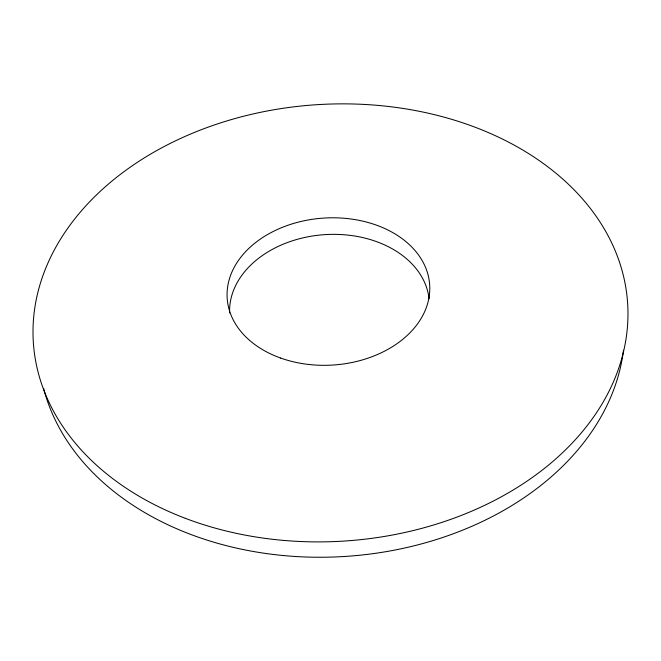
<?xml version="1.0" encoding="UTF-8"?>
<svg xmlns="http://www.w3.org/2000/svg" width="661" height="661" viewBox="0 0 661 661"><rect width="100%" height="100%" fill="white"/><g stroke="black" fill="none" stroke-linecap="round" stroke-linejoin="round"><path stroke-width="0.99" d="M229.598 312.992A100.042 73.495 -3.8 0 1 323.94 234.696A100.042 73.495 -3.8 0 1 429.088 298.714M623.48 350.256A293.467 218.08 -3.8 0 1 345.81 556.397A293.467 218.08 -3.8 0 1 43.626 388.478M185.328 518.323A297.789 218.609 -3.8 0 0 627.95 310.769A297.789 218.609 -3.8 0 0 178.206 139.545A297.789 218.609 -3.8 0 0 185.328 518.323M280.619 358.047A101.48 73.627 -3.8 0 0 429.733 285.973A101.48 73.627 -3.8 0 0 274.893 230.648A101.48 73.627 -3.8 0 0 280.619 358.047"/></g></svg>
